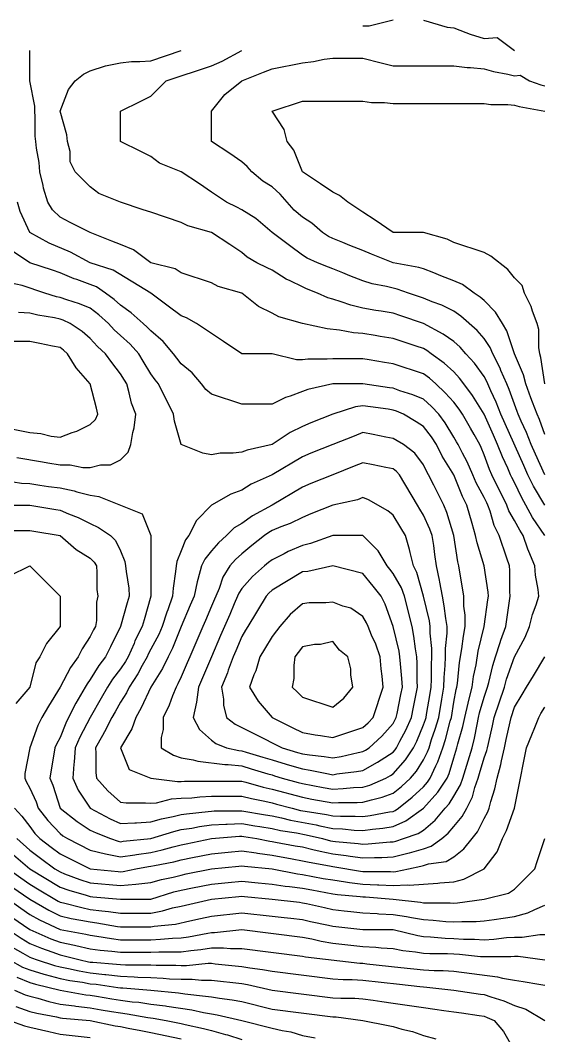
# Model space of a CAD drawing. Header units: inches. Extents: x 794995 to 811195, y 2485918 to 2508058.
# Drawn here: x 806116 to 806632, y 2505403 to 2506408 of the extents above; entities that cross this region are included whole.
import ezdxf

# ---------------------------------------------------------------- set-up
doc = ezdxf.new("R2010")
doc.units = ezdxf.units.IN
doc.header["$MEASUREMENT"] = 0
doc.layers.add('contour', color=7, linetype='Continuous')

msp = doc.modelspace()

# ---------------------------------------------------------------- linework, layer by layer
at = {"layer": 'contour'}
for points in [[(806485.2, 2506408.4), (806461.2, 2506402.4), (806455.2, 2506402.4)], [(806515.2, 2506408.4), (806538.5, 2506401.7), (806545.2, 2506400.9), (806557.2, 2506396.4), (806561.3, 2506394.5), (806575.2, 2506390.4), (806588, 2506391.2), (806605.2, 2506378.4)], [(806635.2, 2505898.4), (806623.2, 2505916.4), (806616.4, 2505928.4), (806612.4, 2505935.6), (806605.2, 2505950.9), (806602.7, 2505955.9), (806601.4, 2505958.4), (806598.5, 2505965), (806593.2, 2505976.4), (806588.5, 2505988.4), (806584.4, 2505997.6), (806575.2, 2506018.4), (806563.7, 2506036.9), (806555.2, 2506048.4), (806550.9, 2506054.1), (806545.2, 2506060.4), (806535.7, 2506068.9), (806522.7, 2506078.4), (806518.3, 2506081.5), (806515.2, 2506083.4), (806507.7, 2506085.9), (806485.2, 2506093.4), (806472.3, 2506095.5), (806467.2, 2506096.4), (806455.2, 2506098.4), (806445.9, 2506099.1), (806431.8, 2506101.7), (806419.7, 2506102.9), (806395.2, 2506108.4), (806371.8, 2506115), (806365.2, 2506118.4), (806351.8, 2506125), (806335.2, 2506138.4), (806311.8, 2506145), (806305.2, 2506148.4), (806275.2, 2506158.4), (806269.2, 2506162.4), (806245.2, 2506168.4), (806228, 2506181.2), (806215.2, 2506186.4), (806206.6, 2506189.8), (806185.2, 2506198.4), (806165.2, 2506208.4), (806155.2, 2506213.4), (806147.7, 2506220.9), (806143.2, 2506228.4), (806139, 2506242.2), (806138.5, 2506245), (806135.2, 2506258.4), (806134.4, 2506267.6), (806131.8, 2506281.7), (806131.2, 2506288.4), (806130.6, 2506293.8), (806130.6, 2506312.9), (806130.2, 2506318.4), (806130.2, 2506323.4), (806125.2, 2506348.4), (806125.2, 2506378.4)], [(806635.2, 2505928.4), (806624, 2505947.3), (806618.5, 2505958.4), (806614.4, 2505967.6), (806595.9, 2506009.1), (806591.8, 2506018.4), (806587.2, 2506030.4), (806581.8, 2506041.7), (806578.9, 2506048.4), (806577.8, 2506051), (806575.2, 2506055.9), (806565.7, 2506068.9), (806557.2, 2506078.4), (806551.5, 2506084.7), (806545.2, 2506090.4), (806534.6, 2506097.8), (806515.2, 2506108.4), (806492.7, 2506115.9), (806485.2, 2506118.4), (806473.2, 2506120.4), (806468, 2506121.2), (806455.2, 2506123.4), (806443.2, 2506126.4), (806433.7, 2506129.8), (806425.2, 2506132.4), (806420.5, 2506133.7), (806410.2, 2506138.4), (806399.4, 2506142.6), (806395.2, 2506144.4), (806383.2, 2506150.4), (806379, 2506152.2), (806365.2, 2506160.9), (806360.2, 2506163.4), (806350.2, 2506168.4), (806340.6, 2506173.8), (806335.2, 2506178.4), (806323.2, 2506186.4), (806305.2, 2506198.4), (806281.8, 2506205), (806275.2, 2506208.4), (806245.2, 2506218.4), (806237.7, 2506220.9), (806215.2, 2506228.4), (806193.7, 2506236.9), (806185.2, 2506243.4), (806170.2, 2506258.4), (806165.2, 2506268.4), (806165.2, 2506278.4), (806162.7, 2506288.4), (806161.8, 2506295), (806155.2, 2506318.4), (806163.7, 2506339.8), (806170.2, 2506348.4), (806178.5, 2506355), (806185.2, 2506358.4), (806200.2, 2506363.4), (806215.2, 2506366.4), (806226.1, 2506367.5), (806234.2, 2506367.5), (806245.2, 2506368.4), (806275.2, 2506378.4)], [(806635.2, 2505958.4), (806625.9, 2505979.1), (806621.8, 2505988.4), (806617.2, 2506000.4), (806611.8, 2506011.7), (806608.9, 2506018.4), (806607.9, 2506021.1), (806605.2, 2506028.4), (806599.9, 2506043.1), (806597.7, 2506048.4), (806591.8, 2506061.7), (806590.9, 2506064.1), (806583.7, 2506078.4), (806581.2, 2506084.4), (806575.2, 2506093.4), (806568.1, 2506101.3), (806552.2, 2506115.4), (806545.2, 2506120.4), (806533.2, 2506126.4), (806523.7, 2506129.8), (806515.2, 2506133.4), (806500.2, 2506138.4), (806489.2, 2506142.4), (806485.2, 2506143.4), (806478.5, 2506145), (806464.4, 2506147.6), (806455.2, 2506150.4), (806442.3, 2506155.5), (806435.2, 2506158.4), (806425.2, 2506162.4), (806420.9, 2506164.1), (806410.2, 2506168.4), (806399.8, 2506173), (806395.2, 2506175.9), (806382.3, 2506185.5), (806365.2, 2506198.4), (806349, 2506212.2), (806335.2, 2506220.9), (806330.2, 2506223.4), (806320.2, 2506228.4), (806311.2, 2506234.4), (806305.2, 2506238.4), (806293.2, 2506246.4), (806275.2, 2506258.4), (806253.7, 2506266.9), (806245.2, 2506273.4), (806235.2, 2506278.4), (806215.2, 2506288.4), (806215.2, 2506318.4), (806235.2, 2506328.4), (806245.2, 2506333.4), (806260.2, 2506348.4), (806305.2, 2506363.4), (806315.7, 2506367.8), (806335.2, 2506378.4)], [(806635.2, 2505998.4), (806629.9, 2506013.1), (806627.7, 2506018.4), (806623.2, 2506030.4), (806621.5, 2506034.7), (806616.4, 2506048.4), (806614.2, 2506057.4), (806605.2, 2506078.4), (806597.7, 2506100.9), (806593.2, 2506108.4), (806586.4, 2506119.6), (806575.2, 2506130.9), (806571.2, 2506134.4), (806565.2, 2506138.4), (806553.7, 2506146.9), (806545.2, 2506150.4), (806532.3, 2506155.5), (806525.2, 2506158.4), (806515.2, 2506162.4), (806510.5, 2506163.7), (806485.2, 2506168.4), (806463.7, 2506176.9), (806455.2, 2506180.4), (806442.3, 2506185.5), (806435.2, 2506188.4), (806425.2, 2506192.4), (806421.2, 2506194.4), (806415.2, 2506198.4), (806404.4, 2506207.6), (806395.2, 2506213.4), (806387.2, 2506220.4), (806373.2, 2506236.4), (806365.2, 2506243.4), (806355.9, 2506249.1), (806345.2, 2506258.4), (806340.6, 2506263.8), (806335.2, 2506268.4), (806323.2, 2506276.4), (806305.2, 2506288.4), (806305.2, 2506318.4), (806318.5, 2506335), (806335.2, 2506348.4), (806356.6, 2506356.9), (806365.2, 2506360.4), (806395.2, 2506366.4), (806406.1, 2506367.5), (806416.6, 2506369.8), (806425.2, 2506370.9), (806455.2, 2506370.9), (806473.2, 2506366.4), (806485.2, 2506363.4), (806545.2, 2506363.4), (806558.5, 2506361.7), (806561.8, 2506361.7), (806575.2, 2506360.4), (806584.4, 2506357.6), (806598.5, 2506355), (806605.2, 2506353.4), (806610.8, 2506354), (806620.2, 2506348.4), (806631.2, 2506344.4), (806635.2, 2506343.4)], [(806635.2, 2506048.4), (806631.4, 2506074.6), (806630.2, 2506078.4), (806629.2, 2506084.4), (806629.2, 2506102.4), (806627.7, 2506108.4), (806623.2, 2506120.4), (806621.8, 2506125), (806615.2, 2506138.4), (806612.7, 2506145.9), (806605.2, 2506153.4), (806598.5, 2506161.7), (806581.8, 2506175), (806575.2, 2506178.4), (806545.2, 2506188.4), (806538.5, 2506191.7), (806515.2, 2506198.4), (806485.2, 2506198.4), (806467.2, 2506210.4), (806455.2, 2506218.4), (806449.2, 2506222.4), (806440.2, 2506228.4), (806431.8, 2506235), (806425.2, 2506238.4), (806413.2, 2506246.4), (806395.2, 2506258.4), (806386.6, 2506279.8), (806380.2, 2506288.4), (806377.2, 2506300.4), (806365.2, 2506318.4), (806395.2, 2506328.4), (806455.2, 2506328.4), (806463.7, 2506326.9), (806476.6, 2506326.9), (806485.2, 2506325.9), (806575.2, 2506325.9), (806581.8, 2506325), (806598.5, 2506325), (806605.2, 2506324.4), (806609.8, 2506323), (806635.2, 2506318.4)], [(806095.2, 2505903.4), (806125.2, 2505903.4), (806129.4, 2505902.6), (806155.2, 2505898.4), (806171.3, 2505884.5), (806185.2, 2505875.9), (806188.9, 2505872.1), (806191.2, 2505868.4), (806191.8, 2505861.7), (806191.8, 2505845), (806192.7, 2505838.4), (806191.2, 2505832.4), (806191.2, 2505814.4), (806190.2, 2505808.4), (806188.5, 2505805), (806185.2, 2505798.4), (806177.2, 2505786.4), (806173.2, 2505778.4), (806165.7, 2505767.8), (806155.2, 2505748.4), (806143.9, 2505729.6), (806137.2, 2505718.4), (806133.2, 2505710.4), (806125.2, 2505688.4), (806120.5, 2505663), (806120.2, 2505658.4), (806121.8, 2505655), (806125.2, 2505648.4), (806131.5, 2505634.7), (806133.7, 2505628.4), (806143.2, 2505616.4), (806155.2, 2505603.4), (806158, 2505601.2), (806162.7, 2505598.4), (806185.2, 2505587.1), (806200.2, 2505583.4), (806215.2, 2505580.4), (806229.3, 2505582.5), (806230.8, 2505582.8), (806245.2, 2505584.7), (806256.3, 2505587.3), (806267.2, 2505590.4), (806275.2, 2505592.4), (806280.2, 2505593.4), (806305.2, 2505598.4), (806332.8, 2505600.8), (806335.2, 2505600.9), (806337.3, 2505600.5), (806350.2, 2505598.4), (806362.8, 2505596), (806365.2, 2505595.6), (806368.5, 2505595), (806388.2, 2505591.4), (806395.2, 2505590.2), (806405.7, 2505587.8), (806412.7, 2505585.9), (806425.2, 2505583.4), (806438.5, 2505581.7), (806442.5, 2505581), (806455.2, 2505579.3), (806466.6, 2505579.8), (806473.7, 2505579.8), (806485.2, 2505580.4), (806499.6, 2505584), (806501.3, 2505584.5), (806515.2, 2505588.4), (806522.7, 2505590.9), (806533.2, 2505598.4), (806539.7, 2505603.8), (806545.2, 2505610.4), (806553.3, 2505620.2), (806558, 2505628.4), (806563.7, 2505639.8), (806565.9, 2505649.1), (806569.2, 2505658.4), (806570.5, 2505663), (806575.2, 2505678.4), (806577.9, 2505685.6), (806578.5, 2505688.4), (806579.4, 2505692.6), (806583.3, 2505710.2), (806585.2, 2505718.4), (806595.2, 2505748.4), (806597.3, 2505756.2), (806605.2, 2505778.4), (806615.7, 2505797.8), (806620.2, 2505808.4), (806623.2, 2505820.4), (806626.6, 2505829.8), (806629.2, 2505838.4), (806628.5, 2505845), (806625.9, 2505859.1), (806625.2, 2505868.4), (806619.3, 2505882.5), (806618.5, 2505885), (806613.7, 2505898.4), (806610.4, 2505903.6), (806605.2, 2505913.4), (806599.7, 2505922.9), (806597.7, 2505928.4), (806582.7, 2505958.4), (806580.4, 2505963.6), (806575.2, 2505978.4), (806572.3, 2505985.5), (806570.9, 2505988.4), (806565.2, 2505998.4), (806561.5, 2506004.7), (806553.7, 2506018.4), (806550.4, 2506023.6), (806545.2, 2506030.4), (806536.6, 2506039.8), (806527.2, 2506048.4), (806520.9, 2506054.1), (806515.2, 2506058.4), (806485.2, 2506068.4), (806476.6, 2506069.8), (806461.2, 2506072.4), (806455.2, 2506073.4), (806425.2, 2506073.4), (806419.7, 2506072.9), (806400.6, 2506072.9), (806395.2, 2506072.4), (806389.2, 2506072.4), (806365.2, 2506078.4), (806335.2, 2506078.4), (806317.2, 2506090.4), (806305.2, 2506098.4), (806299.2, 2506102.4), (806290.2, 2506108.4), (806280.6, 2506113.8), (806275.2, 2506115.9), (806262.3, 2506125.5), (806245.2, 2506138.4), (806207.7, 2506160.9), (806185.2, 2506168.4), (806165.7, 2506178.9), (806144.6, 2506187.8), (806125.2, 2506198.4), (806115.9, 2506219.1), (806113.2, 2506228.4)], [(806065.2, 2505928.4), (806125.2, 2505928.4), (806150.9, 2505924.1), (806155.2, 2505923.4), (806163.7, 2505919.8), (806173.2, 2505916.4), (806185.2, 2505910.4), (806193.2, 2505906.4), (806205.2, 2505898.4), (806210.2, 2505893.4), (806215.2, 2505883.4), (806219.4, 2505872.6), (806220.2, 2505868.4), (806220.6, 2505862.9), (806223.2, 2505846.4), (806223.7, 2505838.4), (806221.8, 2505831.7), (806215.2, 2505808.4), (806205.2, 2505788.4), (806200.2, 2505778.4), (806193.7, 2505769.8), (806185.2, 2505755.9), (806182, 2505751.5), (806180.2, 2505748.4), (806173.2, 2505736.4), (806170.9, 2505732.6), (806163.7, 2505718.4), (806160.9, 2505712.6), (806155.2, 2505698.4), (806151.6, 2505691.9), (806150.2, 2505688.4), (806145.2, 2505658.4), (806148.1, 2505651.3), (806155.2, 2505628.4), (806172.1, 2505615.3), (806185.2, 2505606.9), (806190.9, 2505604.1), (806205.2, 2505598.4), (806212.7, 2505595.9), (806215.2, 2505595.4), (806217.8, 2505595.8), (806245.2, 2505598.4), (806268, 2505605.6), (806275.2, 2505607.4), (806285.7, 2505608.9), (806293.2, 2505610.4), (806305.2, 2505612), (806319.4, 2505612.6), (806320.8, 2505612.8), (806335.2, 2505613.4), (806348, 2505611.2), (806353.2, 2505610.4), (806365.2, 2505608.4), (806373.4, 2505606.6), (806389.4, 2505604.1), (806399, 2505602.2), (806415.2, 2505598.4), (806423.1, 2505596.3), (806425.2, 2505595.9), (806428, 2505595.5), (806450.4, 2505593.6), (806455.2, 2505592.9), (806460.4, 2505593.1), (806482, 2505595.2), (806485.2, 2505595.4), (806487.6, 2505596), (806495.2, 2505598.4), (806509.9, 2505603.6), (806515.2, 2505606.9), (806526.7, 2505616.8), (806536.6, 2505628.4), (806540.5, 2505633), (806545.2, 2505640.4), (806551.8, 2505651.7), (806554.2, 2505658.4), (806558, 2505671.2), (806563.2, 2505688.4), (806565.6, 2505698), (806568.1, 2505711.3), (806569.7, 2505718.4), (806570.7, 2505722.8), (806575.2, 2505738.4), (806578.5, 2505748.4), (806579.8, 2505753), (806583.7, 2505769.8), (806586.4, 2505778.4), (806590.9, 2505792.6), (806591.8, 2505795), (806596.6, 2505808.4), (806600.9, 2505838.4), (806600.5, 2505843), (806600.5, 2505863.7), (806600.2, 2505868.4), (806597.7, 2505875.9), (806590.2, 2505898.4), (806585.2, 2505908.4), (806581.2, 2505922.4), (806578.9, 2505928.4), (806577.7, 2505930.9), (806575.2, 2505935.9), (806567.3, 2505950.5), (806563.9, 2505958.4), (806558.2, 2505971.4), (806553.7, 2505979.8), (806549.4, 2505988.4), (806547.9, 2505991.1), (806545.2, 2505995.9), (806536.6, 2506009.8), (806530.2, 2506018.4), (806523, 2506026.2), (806515.2, 2506033.4), (806504.6, 2506037.8), (806491.8, 2506041.7), (806485.2, 2506044.1), (806481.4, 2506044.6), (806455.2, 2506048.4), (806425.2, 2506048.4), (806400.6, 2506042.9), (806395.2, 2506040.9), (806383.2, 2506036.4), (806378.5, 2506035), (806365.2, 2506028.4), (806335.2, 2506028.4), (806305.2, 2506038.4), (806299.7, 2506042.9), (806295.2, 2506048.4), (806286.1, 2506059.3), (806275.2, 2506068.4), (806270.9, 2506074.1), (806267.7, 2506078.4), (806257.2, 2506090.4), (806245.2, 2506100.9), (806241.6, 2506104.8), (806237.7, 2506108.4), (806225.7, 2506118.9), (806215.2, 2506126.4), (806208.8, 2506132), (806200.2, 2506138.4), (806191.2, 2506144.4), (806185.2, 2506146.9), (806171.8, 2506151.7), (806169.3, 2506152.5), (806155.2, 2506158.4), (806147.7, 2506160.9), (806125.2, 2506168.4), (806107.2, 2506180.4)], [(806100.6, 2505952.9), (806117.2, 2505950.4), (806125.2, 2505949.8), (806135.2, 2505948.4), (806143.9, 2505947.1), (806155.2, 2505945.5), (806169.3, 2505942.5), (806171.8, 2505941.7), (806185.2, 2505938.4), (806193.7, 2505936.9), (806236.6, 2505919.8), (806245.2, 2505898.4), (806245.2, 2505838.4), (806238.5, 2505815), (806236.6, 2505808.4), (806229.4, 2505794.1), (806228.5, 2505791.7), (806222.7, 2505778.4), (806220, 2505773.6), (806215.2, 2505766.4), (806207.3, 2505756.2), (806202.3, 2505748.4), (806196.1, 2505737.5), (806185.2, 2505718.4), (806174.7, 2505698.8), (806170.2, 2505688.4), (806169.3, 2505674.2), (806169, 2505672.2), (806168, 2505658.4), (806173.2, 2505646.4), (806185.2, 2505628.4), (806204.7, 2505617.9), (806215.2, 2505613.4), (806229.3, 2505614.2), (806231, 2505614.2), (806245.2, 2505615), (806255.6, 2505617.9), (806267.2, 2505620.4), (806275.2, 2505622.4), (806280.4, 2505623.1), (806302, 2505625.2), (806305.2, 2505625.6), (806307.8, 2505625.8), (806332.5, 2505625.8), (806335.2, 2505625.9), (806358.7, 2505621.9), (806365.2, 2505620.9), (806374.6, 2505618.9), (806383.5, 2505616.7), (806408.7, 2505611.9), (806412.5, 2505611), (806425.2, 2505608.4), (806434.8, 2505608), (806446.6, 2505606.9), (806455.2, 2505606.5), (806464.6, 2505607.8), (806474.7, 2505608.8), (806485.2, 2505610.4), (806497.6, 2505615.9), (806515.2, 2505628.4), (806529.2, 2505644.4), (806538.5, 2505658.4), (806540.5, 2505663), (806545.2, 2505678.4), (806548.2, 2505688.4), (806549.2, 2505692.4), (806554, 2505709.5), (806556.1, 2505718.4), (806559.3, 2505732.5), (806559.6, 2505734), (806563.2, 2505748.4), (806564.7, 2505758.8), (806567.2, 2505770.4), (806569.4, 2505784.1), (806575.2, 2505808.4), (806578.9, 2505834.6), (806579.4, 2505838.4), (806579.2, 2505842.4), (806575.2, 2505868.4), (806568.1, 2505891.3), (806566.6, 2505898.4), (806563.2, 2505910.4), (806558, 2505928.4), (806553.7, 2505936.9), (806545.2, 2505958.4), (806533.7, 2505976.9), (806528, 2505988.4), (806523, 2505996.2), (806515.2, 2506006.4), (806507.7, 2506010.9), (806495.2, 2506018.4), (806488.3, 2506021.5), (806485.2, 2506022.6), (806480.2, 2506023.4), (806462.7, 2506025.9), (806455.2, 2506026.9), (806447.7, 2506025.9), (806425.2, 2506018.4), (806403.7, 2506009.8), (806395.2, 2506006.4), (806383.2, 2506000.4), (806365.2, 2505988.4), (806340.6, 2505982.9), (806335.2, 2505980.9), (806326.6, 2505979.8), (806313.7, 2505979.8), (806305.2, 2505978.4), (806296.6, 2505979.8), (806275.2, 2505988.4), (806268.5, 2506011.7), (806267.7, 2506018.4), (806252.7, 2506048.4), (806249.4, 2506052.6), (806245.2, 2506058.4), (806237.7, 2506070.9), (806233.2, 2506078.4), (806224.6, 2506087.8), (806215.2, 2506096.4), (806208.8, 2506102), (806203.2, 2506108.4), (806193.7, 2506116.9), (806185.2, 2506123.4), (806174.6, 2506127.8), (806161.8, 2506131.7), (806155.2, 2506134.1), (806151.6, 2506134.8), (806140.2, 2506138.4), (806117.7, 2506145.9), (806105.2, 2506148.4)], [(806112.3, 2505975.5), (806138, 2505971.2), (806143.2, 2505970.4), (806155.2, 2505968.4), (806165.2, 2505968.4), (806177.7, 2505965.9), (806185.2, 2505965.9), (806195.2, 2505968.4), (806205.2, 2505968.4), (806215.2, 2505973.4), (806222.7, 2505980.9), (806225.2, 2505988.4), (806227.2, 2506000.4), (806228.5, 2506005), (806230.2, 2506018.4), (806226.1, 2506029.3), (806223.7, 2506039.8), (806221.2, 2506048.4), (806218.9, 2506052.1), (806215.2, 2506058.4), (806206.6, 2506069.8), (806200.2, 2506078.4), (806192.2, 2506085.4), (806185.2, 2506093.4), (806177.2, 2506100.4), (806165.2, 2506108.4), (806158.3, 2506111.5), (806155.2, 2506112.6), (806149.7, 2506113.8), (806133.2, 2506116.4), (806125.2, 2506118.4), (806114.2, 2506119.3)], [(806095.2, 2506006.4), (806125.2, 2506000.4), (806136.1, 2505999.3), (806146.6, 2505996.9), (806155.2, 2505995.9), (806167.2, 2506000.4), (806171.8, 2506001.7), (806185.2, 2506008.4), (806190.2, 2506013.4), (806192.7, 2506018.4), (806191.2, 2506024.4), (806185.2, 2506048.4), (806171.3, 2506064.5), (806162.7, 2506078.4), (806158.7, 2506081.9), (806155.2, 2506084.4), (806147.7, 2506085.9), (806135.2, 2506088.4), (806125.2, 2506090.4), (806095.2, 2506090.4)], [(806105.2, 2505858.4), (806125.2, 2505868.4), (806155.2, 2505838.4), (806155.2, 2505808.4), (806141.8, 2505791.7), (806135.2, 2505778.4), (806131.2, 2505772.4), (806125.2, 2505748.4), (806111.3, 2505732.2)], [(806110.2, 2505628.4), (806117.3, 2505620.5), (806125.2, 2505610.4), (806130.4, 2505603.6), (806135.2, 2505598.4), (806146.6, 2505589.8), (806155.2, 2505583.4), (806165.2, 2505578.4), (806185.2, 2505568.4), (806212.7, 2505565.9), (806215.2, 2505565.6), (806217.7, 2505565.9), (806230.2, 2505568.4), (806242.8, 2505570.8), (806245.2, 2505571.1), (806248.7, 2505571.9), (806268, 2505575.6), (806275.2, 2505577.4), (806286.4, 2505579.6), (806305.2, 2505583.4), (806321.8, 2505585), (806335.2, 2505586.4), (806349.3, 2505584.2), (806350.8, 2505584), (806365.2, 2505582), (806385.2, 2505578.4), (806395.2, 2505576.5), (806401.8, 2505575), (806422, 2505571.5), (806425.2, 2505570.9), (806427.4, 2505570.6), (806452.9, 2505566.1), (806455.2, 2505565.9), (806457.8, 2505565.8), (806482.5, 2505565.8), (806485.2, 2505565.6), (806487.8, 2505565.8), (806500.2, 2505568.4), (806512.5, 2505571), (806515.2, 2505571.7), (806520.2, 2505573.4), (806537.7, 2505575.9), (806545.2, 2505580.4), (806555.2, 2505588.4), (806563.2, 2505598.4), (806568.5, 2505605), (806575.2, 2505618.4), (806578.7, 2505624.8), (806580.2, 2505628.4), (806581.8, 2505635), (806585.7, 2505647.8), (806588, 2505658.4), (806591.8, 2505671.7), (806592.3, 2505675.5), (806595.2, 2505688.4), (806597, 2505696.5), (806600.9, 2505714.1), (806601.8, 2505718.4), (806605.2, 2505728.4), (806612.7, 2505740.9), (806617.2, 2505748.4), (806623.9, 2505759.6), (806635.2, 2505778.4)], [(806112.3, 2505598.4), (806125.2, 2505587.1), (806135.9, 2505579.1), (806150.2, 2505568.4), (806155.2, 2505565.4), (806159.8, 2505563.7), (806174.8, 2505558), (806185.2, 2505554.7), (806215.2, 2505552), (806230.2, 2505553.4), (806245.2, 2505555), (806255.6, 2505557.9), (806267.2, 2505560.4), (806275.2, 2505562.4), (806280.2, 2505563.4), (806305.2, 2505568.4), (806332.4, 2505571.1), (806335.2, 2505571.4), (806337.8, 2505571), (806365.2, 2505568.4), (806390.4, 2505563.6), (806395.2, 2505562.9), (806415.9, 2505559.1), (806425.2, 2505557.5), (806437.8, 2505555.7), (806441.8, 2505555), (806455.2, 2505553.4), (806469.6, 2505552.8), (806470.9, 2505552.6), (806485.2, 2505552), (806499.4, 2505552.6), (806501, 2505552.5), (806529.3, 2505554.2), (806531.3, 2505554.5), (806545.2, 2505555.5), (806555.2, 2505558.4), (806575.2, 2505568.4), (806588, 2505585.5), (806593.2, 2505598.4), (806597.2, 2505606.4), (806605.2, 2505628.4), (806610.2, 2505653.4), (806615.2, 2505678.4), (806617.2, 2505688.4), (806622.3, 2505701.2), (806625.2, 2505708.4), (806629.2, 2505718.4), (806631.4, 2505722.1), (806635.2, 2505728.4)], [(806109.2, 2505582.4), (806125.2, 2505568.4), (806155.2, 2505550.4), (806164, 2505547.3), (806181.2, 2505542.4), (806185.2, 2505541.1), (806187.7, 2505540.9), (806215.2, 2505538.4), (806245.2, 2505538.4), (806268, 2505545.6), (806275.2, 2505547.4), (806286.4, 2505549.6), (806305.2, 2505553.4), (806321.8, 2505555), (806335.2, 2505556.4), (806351.5, 2505554.7), (806365.2, 2505553.4), (806378.2, 2505551.4), (806382.5, 2505551), (806395.2, 2505549.3), (806404.4, 2505547.6), (806425.2, 2505543.8), (806430, 2505543.2), (806452.3, 2505541.2), (806455.2, 2505540.9), (806457.6, 2505540.8), (806485.2, 2505538.4), (806512.3, 2505535.5), (806515.2, 2505535), (806518.7, 2505534.8), (806541.6, 2505534.8), (806545.2, 2505534.6), (806548.7, 2505534.8), (806575.2, 2505538.4), (806599.2, 2505544.4), (806605.2, 2505548.4), (806615.2, 2505558.4), (806625.2, 2505568.4), (806627.7, 2505575.9), (806635.2, 2505598.4)], [(806103.7, 2505568.4), (806116.3, 2505559.5), (806125.2, 2505553.4), (806134.5, 2505547.7), (806150.2, 2505538.4), (806153.3, 2505536.5), (806155.2, 2505535.6), (806158.7, 2505534.8), (806176.9, 2505530.1), (806185.2, 2505528.4), (806196.6, 2505526.9), (806203.2, 2505526.4), (806215.2, 2505524.7), (806245.2, 2505524.7), (806256.7, 2505526.8), (806266.6, 2505529.8), (806275.2, 2505531.7), (806305.2, 2505538.4), (806332.4, 2505541.1), (806335.2, 2505541.4), (806337.9, 2505541.1), (806365.2, 2505538.4), (806392.2, 2505535.4), (806395.2, 2505535), (806399.4, 2505534.1), (806417, 2505530.2), (806425.2, 2505528.4), (806436.4, 2505527.1), (806443.2, 2505526.4), (806455.2, 2505525), (806469.3, 2505524.2), (806470.9, 2505524.1), (806485.2, 2505523.4), (806498.2, 2505521.4), (806503.2, 2505520.4), (806515.2, 2505518.4), (806524.6, 2505517.8), (806537.2, 2505516.4), (806545.2, 2505515.9), (806553.2, 2505516.4), (806567.2, 2505516.4), (806575.2, 2505516.9), (806585.2, 2505518.4), (806593.9, 2505519.6), (806605.2, 2505521.2), (806618.5, 2505525), (806625.2, 2505528.4), (806635.2, 2505532.4)], [(806107.5, 2505550.7), (806125.2, 2505538.4), (806144.2, 2505527.5), (806155.2, 2505522), (806166.3, 2505519.5), (806175.7, 2505517.8), (806185.2, 2505515.9), (806191.8, 2505515), (806212, 2505511.5), (806215.2, 2505511.1), (806245.2, 2505511.1), (806248.5, 2505511.7), (806269.7, 2505513.8), (806283.7, 2505516.9), (806294.2, 2505519.3), (806305.2, 2505521.7), (806335.2, 2505525), (806365.2, 2505521.7), (806377.2, 2505520.4), (806383.9, 2505519.6), (806395.2, 2505518.4), (806403.3, 2505516.5), (806420.9, 2505512.6), (806425.2, 2505511.7), (806428.2, 2505511.4), (806455.2, 2505508.4), (806485.2, 2505508.4), (806509.4, 2505502.6), (806515.2, 2505501.7), (806522.2, 2505501.3), (806536.6, 2505499.8), (806545.2, 2505499.4), (806554.6, 2505498.9), (806565.7, 2505498.9), (806575.2, 2505498.4), (806584.6, 2505498.9), (806597.2, 2505500.4), (806605.2, 2505500.9), (806612.7, 2505500.9), (806630.2, 2505503.4), (806635.2, 2505503.4)], [(806103.7, 2505538.4), (806116.3, 2505529.5), (806125.2, 2505523.4), (806134.8, 2505518), (806155.2, 2505508.4), (806180.7, 2505503.9), (806185.2, 2505502.9), (806191.5, 2505502), (806206.3, 2505499.5), (806215.2, 2505498.4), (806245.2, 2505498.4), (806254.8, 2505498.8), (806266.6, 2505499.8), (806275.2, 2505500.2), (806282.4, 2505501.2), (806301.6, 2505504.8), (806305.2, 2505505.4), (806308.2, 2505505.4), (806335.2, 2505508.4), (806395.2, 2505500.9), (806404.4, 2505499.1), (806413.7, 2505496.9), (806425.2, 2505495), (806455.2, 2505491.7), (806467.8, 2505491), (806473.2, 2505490.4), (806485.2, 2505489.6), (806494.6, 2505487.8), (806507.2, 2505486.4), (806515.2, 2505485), (806521.5, 2505484.7), (806538.8, 2505484.7), (806545.2, 2505484.4), (806550.9, 2505484.1), (806571.6, 2505481.9), (806575.2, 2505481.7), (806578.7, 2505481.9), (806601.6, 2505481.9), (806605.2, 2505482.1), (806608.9, 2505482.1), (806635.2, 2505478.4)], [(806107.5, 2505520.7), (806125.2, 2505508.4), (806146.1, 2505499.3), (806155.2, 2505495.9), (806169.6, 2505492.8), (806171, 2505492.5), (806185.2, 2505489.3), (806194.8, 2505488), (806206.6, 2505486.9), (806215.2, 2505485.9), (806245.2, 2505485.9), (806253, 2505486.2), (806267.3, 2505486.2), (806275.2, 2505486.5), (806284.6, 2505487.8), (806294.7, 2505488.8), (806305.2, 2505490.4), (806317.2, 2505490.4), (806323.9, 2505489.6), (806335.2, 2505489.6), (806395.2, 2505482.1), (806398.3, 2505481.5), (806452, 2505475.2), (806455.2, 2505475), (806458.9, 2505474.6), (806492.7, 2505470.9), (806515.2, 2505468.4), (806525.7, 2505467.8), (806534.6, 2505467.8), (806545.2, 2505467.1), (806588.5, 2505461.7), (806593.2, 2505460.4), (806605.2, 2505458.4), (806613.7, 2505456.9), (806629.2, 2505454.4), (806635.2, 2505453.4)], [(806103.7, 2505508.4), (806116.6, 2505499.8), (806125.2, 2505494.7), (806136.8, 2505490), (806147.2, 2505486.4), (806155.2, 2505483.4), (806159.3, 2505482.5), (806175.2, 2505478.4), (806183.3, 2505476.5), (806185.2, 2505476.2), (806187.6, 2505476), (806211, 2505474.2), (806215.2, 2505473.7), (806220, 2505473.6), (806240.4, 2505473.6), (806245.2, 2505473.4), (806250.4, 2505473.1), (806269.9, 2505473.1), (806275.2, 2505472.9), (806280.6, 2505472.9), (806301.8, 2505475), (806305.2, 2505475), (806308.9, 2505474.6), (806335.2, 2505471.7), (806343.2, 2505470.4), (806355.7, 2505468.9), (806365.2, 2505467.1), (806425.2, 2505459.6), (806435.7, 2505458.9), (806444.6, 2505458.9), (806455.2, 2505458.4), (806491.2, 2505454.4), (806511.4, 2505452.1), (806515.2, 2505451.7), (806518.3, 2505451.5), (806545.2, 2505448.4), (806571.4, 2505444.6), (806575.2, 2505444.1), (806581.8, 2505441.7), (806594.6, 2505437.8), (806605.2, 2505433.4), (806616.4, 2505429.6), (806635.2, 2505418.4)], [(806107.9, 2505491.1), (806118.5, 2505485), (806125.2, 2505481.1), (806127.1, 2505480.3), (806132.7, 2505478.4), (806149.7, 2505472.9), (806155.2, 2505471.4), (806163.7, 2505469.8), (806174.2, 2505467.5), (806185.2, 2505465.5), (806199.6, 2505464), (806200.7, 2505463.9), (806215.2, 2505462.2), (806228.5, 2505461.7), (806232.1, 2505461.4), (806245.2, 2505460.9), (806257.2, 2505460.4), (806263.7, 2505459.8), (806275.2, 2505459.3), (806286.1, 2505459.3), (806295.2, 2505458.4), (806305.2, 2505458.4), (806335.2, 2505455), (806340.9, 2505454.1), (806365.2, 2505448.4), (806425.2, 2505440.9), (806433.2, 2505440.4), (806447.2, 2505440.4), (806455.2, 2505439.8), (806465.2, 2505438.4), (806473.9, 2505437.1), (806485.2, 2505435.5), (806515.2, 2505431.2), (806526.4, 2505429.6), (806535.2, 2505428.4), (806545.2, 2505426.9), (806552.7, 2505425.9), (806570.2, 2505423.4), (806575.2, 2505422.6), (806578.3, 2505421.5), (806585.2, 2505418.4), (806594.2, 2505407.5), (806605.2, 2505388.4)], [(806105.2, 2505478.4), (806118.1, 2505471.3), (806125.2, 2505468.4), (806139.3, 2505464.2), (806140.6, 2505463.8), (806155.2, 2505459.9), (806164.8, 2505458), (806177.3, 2505456.2), (806185.2, 2505454.8), (806191, 2505454.2), (806212.5, 2505451), (806215.2, 2505450.7), (806217.4, 2505450.6), (806245.2, 2505448.4), (806272.5, 2505445.8), (806278.7, 2505444.8), (806299.4, 2505442.6), (806305.2, 2505441.7), (806313.2, 2505440.4), (806325.7, 2505438.9), (806335.2, 2505437.1), (806365.2, 2505429.6), (806425.2, 2505422.1), (806428.7, 2505421.9), (806455.2, 2505418.4), (806480.2, 2505413.4), (806485.2, 2505412.4), (806493.7, 2505409.8), (806504.2, 2505407.5), (806515.2, 2505403.4), (806527.2, 2505400.4)], [(806112.3, 2505461.2), (806125.2, 2505455.9), (806131, 2505454.2), (806155.2, 2505448.4), (806180.7, 2505443.9), (806185.2, 2505443.4), (806191.2, 2505442.4), (806206.6, 2505439.8), (806215.2, 2505438.4), (806226.6, 2505436.9), (806233.2, 2505436.4), (806245.2, 2505434.7), (806259.6, 2505432.8), (806261, 2505432.5), (806285.6, 2505428.8), (806297.2, 2505426.4), (806305.2, 2505425), (806310.9, 2505424.1), (806335.2, 2505418.4), (806365.2, 2505410.9), (806375.2, 2505408.4), (806383.9, 2505407.1), (806395.2, 2505403.4), (806408, 2505401.2)], [(806110.2, 2505448.4), (806120.7, 2505443.9), (806125.2, 2505442.4), (806133.2, 2505440.4), (806144, 2505437.3), (806155.2, 2505434.7), (806169.6, 2505432.8), (806170.9, 2505432.6), (806185.2, 2505430.9), (806195.9, 2505429.1), (806206.2, 2505427.4), (806215.2, 2505425.9), (806221.8, 2505425), (806242, 2505421.5), (806247.6, 2505420.8), (806260.2, 2505418.4), (806275.2, 2505415.4), (806279.2, 2505414.4), (806297.3, 2505410.5), (806305.2, 2505408.4), (806319, 2505404.5), (806320.9, 2505404.1), (806335.2, 2505399.6)], [(806111.3, 2505432.2), (806125.2, 2505427.4), (806132.4, 2505425.6), (806151.6, 2505421.9), (806155.2, 2505421.1), (806157.6, 2505420.8), (806185.2, 2505418.4), (806209.9, 2505413.1), (806215.2, 2505412.4), (806222.7, 2505410.9), (806235.2, 2505408.4), (806245.2, 2505406.4), (806275.2, 2505400.4)], [(806105.2, 2505418.4), (806119.9, 2505413.1), (806125.2, 2505411.7), (806144.2, 2505407.5), (806155.2, 2505405), (806185.2, 2505401.7)]]:
    msp.add_lwpolyline(points, dxfattribs=at)
for points in [[(806485.2, 2505625.4), (806487.2, 2505626.3), (806490.2, 2505628.4), (806504, 2505639.5), (806515.2, 2505649.8), (806519.2, 2505654.4), (806521.8, 2505658.4), (806527.2, 2505670.4), (806529.2, 2505674.4), (806534.2, 2505688.4), (806536.9, 2505696.6), (806541.6, 2505714.8), (806542.7, 2505718.4), (806545.2, 2505733.4), (806547.6, 2505746), (806548.2, 2505748.4), (806548.7, 2505751.9), (806550.9, 2505772.6), (806553.2, 2505786.4), (806554.6, 2505798.9), (806556.4, 2505808.4), (806556.4, 2505819.6), (806555.2, 2505828.4), (806555.2, 2505838.4), (806550.2, 2505868.4), (806549.2, 2505872.4), (806545.2, 2505898.4), (806538.1, 2505921.3), (806535.2, 2505928.4), (806528.5, 2505941.7), (806525.2, 2505948.4), (806520.2, 2505958.4), (806518.3, 2505961.5), (806515.2, 2505968.4), (806506.6, 2505979.8), (806495.2, 2505988.4), (806488.9, 2505992.1), (806485.2, 2505994.4), (806477.7, 2505995.9), (806465.2, 2505998.4), (806455.2, 2506000.4), (806446.6, 2505996.9), (806425.2, 2505988.4), (806403.7, 2505979.8), (806395.2, 2505976.4), (806365.2, 2505958.4), (806344.4, 2505949.1), (806335.2, 2505943.4), (806324.2, 2505939.3), (806305.2, 2505928.4), (806290.2, 2505913.4), (806282.7, 2505898.4), (806279.4, 2505894.1), (806275.2, 2505883.4), (806270.9, 2505872.6), (806270.2, 2505868.4), (806269.7, 2505862.9), (806267.2, 2505846.4), (806266.6, 2505838.4), (806261.8, 2505825), (806260.9, 2505822.6), (806256.4, 2505808.4), (806253, 2505800.5), (806245.2, 2505785.9), (806242.5, 2505781), (806241.4, 2505778.4), (806236.6, 2505769.8), (806232.1, 2505761.4), (806223.7, 2505748.4), (806220.9, 2505742.6), (806215.2, 2505733.4), (806209.7, 2505723.8), (806206.6, 2505718.4), (806199.4, 2505704.1), (806197.2, 2505700.4), (806190.2, 2505688.4), (806190.6, 2505682.9), (806190.6, 2505663.8), (806191.2, 2505658.4), (806202.5, 2505645.7), (806215.2, 2505634.4), (806220.6, 2505633.8), (806239.7, 2505633.8), (806245.2, 2505633.4), (806250.6, 2505633.8), (806265.7, 2505637.8), (806275.2, 2505638.4), (806285.7, 2505638.9), (806293.7, 2505639.8), (806305.2, 2505640.4), (806335.2, 2505640.4), (806344.8, 2505638), (806358.1, 2505635.4), (806365.2, 2505633.8), (806369.4, 2505632.6), (806385.2, 2505628.4), (806393.2, 2505626.4), (806398, 2505625.5), (806419, 2505622.2), (806425.2, 2505620.9), (806433, 2505620.5), (806447.3, 2505620.5), (806455.2, 2505620.2), (806462.4, 2505621.2), (806481.6, 2505624.8)], [(806485.2, 2505643.4), (806493.4, 2505650.1), (806502.3, 2505658.4), (806508.2, 2505665.3), (806515.2, 2505676.4), (806519.2, 2505684.4), (806520.6, 2505688.4), (806523.2, 2505696.4), (806526.8, 2505706.7), (806530.2, 2505718.4), (806533.2, 2505736.4), (806535.2, 2505748.4), (806535.6, 2505758), (806536.6, 2505769.8), (806537, 2505778.4), (806537, 2505786.5), (806538.5, 2505801.7), (806538.5, 2505808.4), (806537.2, 2505816.4), (806535.7, 2505828.9), (806533.9, 2505838.4), (806531.3, 2505852.2), (806531, 2505854.2), (806528, 2505868.4), (806526.4, 2505879.6), (806525.2, 2505888.4), (806523.7, 2505898.4), (806521.5, 2505904.7), (806515.2, 2505918.4), (806511.4, 2505924.6), (806509.2, 2505928.4), (806491.2, 2505958.4), (806488.5, 2505961.7), (806485.2, 2505964.4), (806477.7, 2505965.9), (806465.2, 2505968.4), (806455.2, 2505970.4), (806446.6, 2505966.9), (806425.2, 2505958.4), (806403.7, 2505949.8), (806395.2, 2505946.4), (806365.2, 2505928.4), (806345.7, 2505917.8), (806335.2, 2505910.4), (806327.7, 2505905.9), (806320.2, 2505898.4), (806312.2, 2505891.3), (806305.2, 2505883.4), (806298.5, 2505875), (806295.2, 2505868.4), (806291.8, 2505855), (806291, 2505852.5), (806288, 2505838.4), (806284.2, 2505829.4), (806275.2, 2505808.4), (806266.6, 2505786.9), (806262.3, 2505778.4), (806256.6, 2505766.9), (806245.2, 2505748.4), (806235.7, 2505727.8), (806230.2, 2505718.4), (806226.4, 2505707.1), (806215.2, 2505688.4), (806223.7, 2505666.9), (806245.2, 2505658.4), (806271.6, 2505654.8), (806275.2, 2505655), (806278.3, 2505655.2), (806302, 2505655.2), (806305.2, 2505655.4), (806335.2, 2505655.4), (806339.2, 2505654.4), (806356.3, 2505649.5), (806365.2, 2505647.5), (806395.2, 2505639.3), (806404.4, 2505637.6), (806425.2, 2505633.8), (806430.9, 2505634.1), (806449.4, 2505634.1), (806455.2, 2505634.4), (806463.7, 2505636.9), (806474.2, 2505639.3)], [(806455.2, 2505649.4), (806462.1, 2505651.4), (806477.7, 2505658.4), (806482.5, 2505661), (806485.2, 2505662.6), (806497.2, 2505676.4), (806505.2, 2505688.4), (806508.5, 2505695), (806515.2, 2505710.9), (806517.1, 2505716.4), (806517.7, 2505718.4), (806518.2, 2505721.4), (806521.6, 2505741.9), (806522.7, 2505748.4), (806523, 2505756.2), (806523, 2505770.5), (806523.3, 2505778.4), (806523.3, 2505786.5), (806521.8, 2505801.7), (806521.8, 2505808.4), (806520.9, 2505814.1), (806515.2, 2505838.4), (806508.5, 2505861.7), (806505.2, 2505868.4), (806501.8, 2505881.7), (806501.3, 2505884.5), (806497.2, 2505898.4), (806492.7, 2505905.9), (806485.2, 2505918.4), (806479.7, 2505922.9), (806460.6, 2505933.8), (806455.2, 2505935.9), (806449.7, 2505933.8), (806425.2, 2505928.4), (806403.7, 2505919.8), (806395.2, 2505916.4), (806383.2, 2505910.4), (806373.7, 2505906.9), (806365.2, 2505903.4), (806362, 2505901.5), (806357.7, 2505898.4), (806345.2, 2505888.4), (806335.2, 2505880.4), (806328.8, 2505874.7), (806323.2, 2505868.4), (806316.4, 2505857.1), (806312.7, 2505845.9), (806309.4, 2505838.4), (806308.2, 2505835.4), (806305.2, 2505828.4), (806299.2, 2505814.4), (806296.6, 2505808.4), (806283.7, 2505778.4), (806281.2, 2505772.4), (806275.2, 2505758.4), (806272, 2505751.5), (806270.2, 2505748.4), (806266.6, 2505739.8), (806263.2, 2505730.4), (806257.2, 2505718.4), (806257.2, 2505706.4), (806255.2, 2505698.4), (806255.2, 2505688.4), (806267.7, 2505680.9), (806275.2, 2505678.4), (806287.2, 2505676.4), (806291.8, 2505675), (806318.5, 2505671.7), (806321.8, 2505671.7), (806335.2, 2505670.4), (806344.4, 2505667.6), (806360.9, 2505662.6), (806365.2, 2505661.4), (806367.5, 2505660.7), (806375.2, 2505658.4), (806390.9, 2505654.1), (806395.2, 2505652.9), (806415.9, 2505649.1), (806425.2, 2505647.5), (806435.6, 2505647.9), (806445.7, 2505648.9)], [(806485.2, 2505684.1), (806487.2, 2505686.4), (806488.5, 2505688.4), (806491.8, 2505695), (806497.6, 2505705.9), (806503.2, 2505718.4), (806505.2, 2505728.4), (806509.2, 2505748.4), (806508.8, 2505754.7), (806508.8, 2505772), (806508.5, 2505778.4), (806507.2, 2505786.4), (806505.7, 2505798.9), (806503.9, 2505808.4), (806496.4, 2505838.4), (806493.3, 2505846.5), (806485.2, 2505860.9), (806481.8, 2505865), (806479.2, 2505868.4), (806470.2, 2505883.4), (806455.2, 2505898.4), (806425.2, 2505898.4), (806403.2, 2505890.4), (806395.2, 2505888.4), (806381, 2505882.5), (806377.2, 2505880.4), (806365.2, 2505874.4), (806361.8, 2505871.7), (806357.7, 2505868.4), (806345.7, 2505857.8), (806335.2, 2505845.9), (806332.2, 2505841.4), (806330.9, 2505838.4), (806327.7, 2505830.9), (806323.2, 2505820.4), (806318, 2505808.4), (806314.2, 2505799.4), (806305.2, 2505778.4), (806296.2, 2505757.4), (806292.3, 2505748.4), (806290.2, 2505733.4), (806287.2, 2505718.4), (806293.2, 2505706.4), (806305.2, 2505695.9), (806309.4, 2505692.6), (806320.2, 2505688.4), (806332.4, 2505685.6), (806335.2, 2505685.4), (806339.4, 2505684.1), (806355.9, 2505679.1), (806365.2, 2505676.4), (806379, 2505672.2), (806382.3, 2505671.2), (806395.2, 2505667.4), (806403, 2505666.2), (806421.2, 2505662.4), (806425.2, 2505661.7), (806429.2, 2505662.4), (806448.8, 2505664.7), (806455.2, 2505665.9), (806469.6, 2505674), (806473.2, 2505676.4)], [(806455.2, 2505684.6), (806457.6, 2505686), (806461.2, 2505688.4), (806473.7, 2505699.8), (806485.2, 2505712.4), (806487.2, 2505716.3), (806488.2, 2505718.4), (806488.9, 2505722.1), (806492.7, 2505740.9), (806494.2, 2505748.4), (806493.7, 2505756.9), (806492.2, 2505771.3), (806491.8, 2505778.4), (806490.9, 2505784.1), (806485.2, 2505808.4), (806477.2, 2505830.4), (806473.2, 2505838.4), (806465.2, 2505848.4), (806455.2, 2505860.9), (806425.2, 2505868.4), (806400.6, 2505862.9), (806395.2, 2505862.4), (806365.2, 2505844.4), (806362, 2505841.5), (806359.2, 2505838.4), (806341.2, 2505808.4), (806338.9, 2505804.6), (806335.2, 2505798.4), (806329.2, 2505784.4), (806326.6, 2505778.4), (806321.8, 2505765), (806321, 2505762.5), (806315.2, 2505748.4), (806317.2, 2505736.4), (806317.2, 2505730.4), (806320.2, 2505718.4), (806328.5, 2505711.7), (806335.2, 2505708.4), (806348.5, 2505701.7), (806355.2, 2505698.4), (806368.5, 2505691.7), (806375.2, 2505688.4), (806390.5, 2505683.7), (806395.2, 2505682.4), (806402.2, 2505681.3), (806416.6, 2505679.8), (806425.2, 2505678.4), (806433.7, 2505679.8), (806450.5, 2505683.7)], [(806455.2, 2505708.4), (806460.4, 2505713.1), (806465.2, 2505718.4), (806475.2, 2505748.4), (806474.2, 2505759.3), (806473.2, 2505766.4), (806472.3, 2505778.4), (806467.8, 2505791), (806463.7, 2505799.8), (806460.2, 2505808.4), (806458.7, 2505811.9), (806455.2, 2505818.4), (806443.2, 2505826.4), (806435.2, 2505828.4), (806425.2, 2505832.4), (806418.5, 2505831.7), (806401.8, 2505831.7), (806395.2, 2505830.9), (806383.2, 2505820.4), (806372.7, 2505808.4), (806369.4, 2505804.1), (806365.2, 2505798.4), (806357.7, 2505785.9), (806353.2, 2505778.4), (806349, 2505764.5), (806347.2, 2505760.4), (806342.7, 2505748.4), (806351.3, 2505734.5), (806365.2, 2505718.4), (806385.2, 2505708.4), (806395.2, 2505703.4), (806408, 2505701.2), (806413.2, 2505700.4), (806425.2, 2505698.4)], [(806425.2, 2505728.4), (806436.1, 2505737.5), (806445.2, 2505748.4), (806443.2, 2505760.4), (806443.2, 2505766.4), (806440.2, 2505778.4), (806431.8, 2505785), (806425.2, 2505793.4), (806413.2, 2505790.4), (806407.2, 2505790.4), (806395.2, 2505788.4), (806390.9, 2505782.6), (806387.7, 2505778.4), (806386.6, 2505769.8), (806386.6, 2505756.9), (806385.2, 2505748.4), (806390.2, 2505743.4), (806395.2, 2505738.4)]]:
    msp.add_lwpolyline(points, close=True, dxfattribs=at)

doc.saveas('drawing.dxf')
